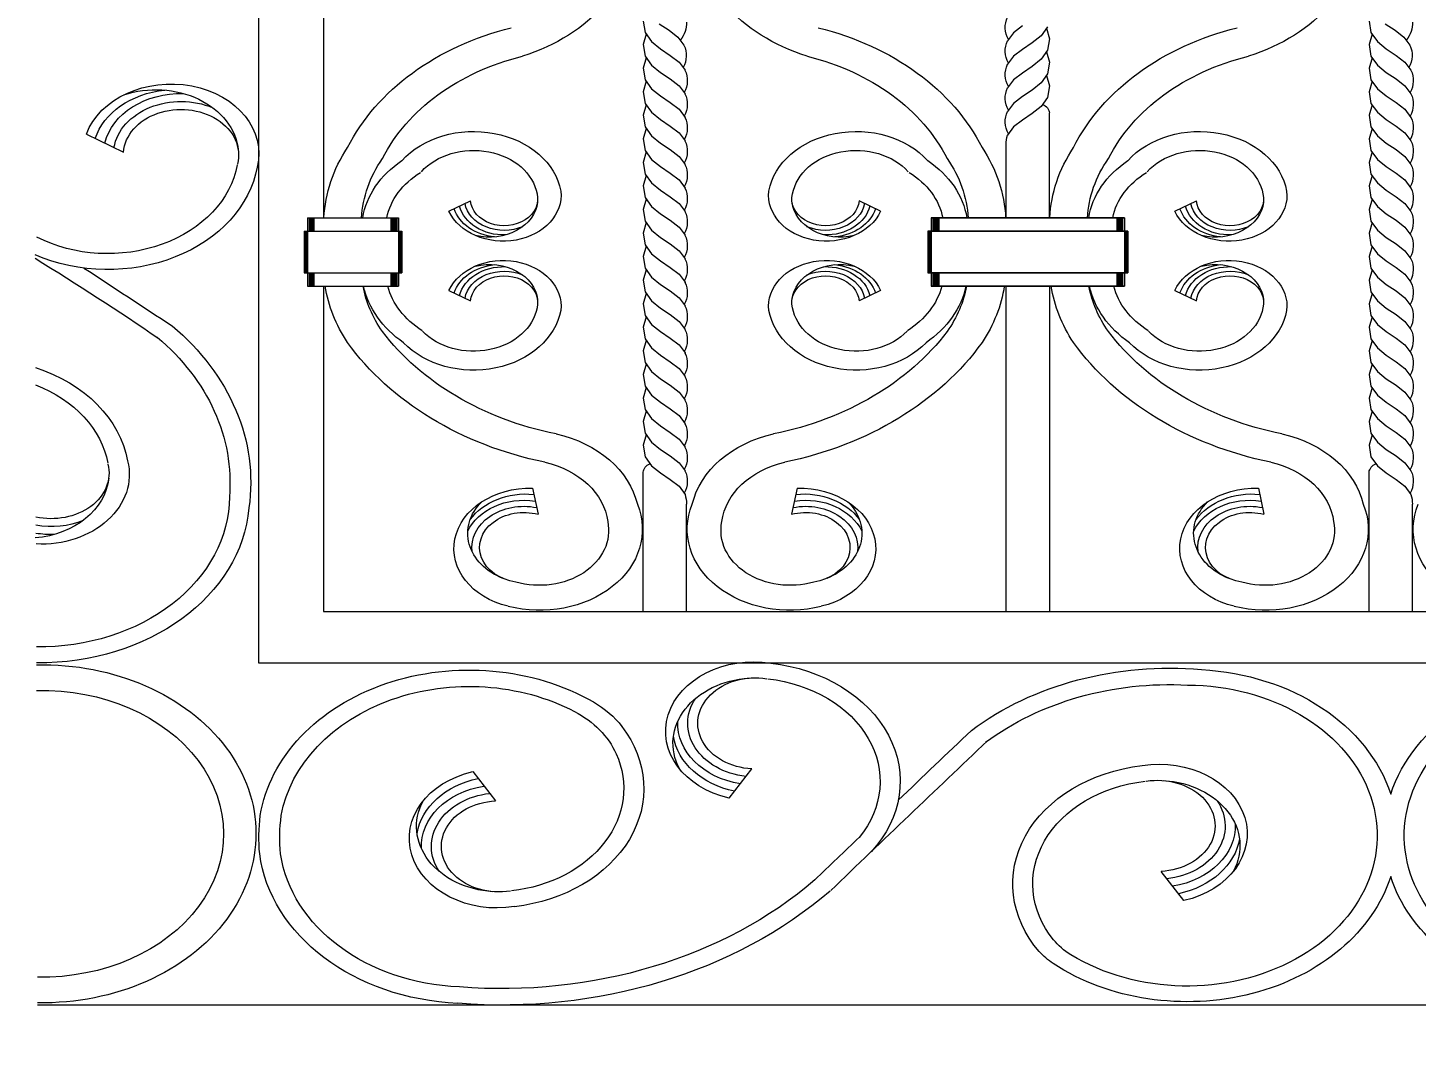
# Model space of a CAD drawing. Header units: inches. Extents: x 16.4 to 39.1, y 11.1 to 26.9.
# Drawn here: x 19.28 to 19.951, y 20.002 to 20.491 of the extents above; entities that cross this region are included whole.
import ezdxf

# ---------------------------------------------------------------- set-up
doc = ezdxf.new("R2010")
doc.units = ezdxf.units.IN
doc.header["$MEASUREMENT"] = 0
doc.styles.get("Standard").update_dxf_attribs({"font": 'arial.ttf'})
doc.dimstyles.get("Standard").update_dxf_attribs({"dimtxt": 0.1, "dimasz": 0.18, "dimexe": 0.18, "dimexo": 0.0625, "dimgap": 0.09, "dimtad": 0, "dimtoh": 1, "dimdec": 4, "dimzin": 0, "dimdsep": 46, "dimtxsty": 'Standard', "dimblk": 'OBLIQUE', "dimcen": 0.09, "dimadec": 0, "dimazin": 0, "dimtfac": 1, "dimtdec": 4, "dimtofl": 0, "dimtmove": 0, "dimatfit": 3, "dimldrblk": 'OBLIQUE', "dimfxl": 1, "dimtolj": 1, "dimtzin": 0, "dimarcsym": 0})

# ---------------------------------------------------------------- blocks, each defined once
blk = doc.blocks.new('_Oblique')
at = {"color": 0, "linetype": 'ByBlock', "lineweight": -2}
blk.add_line((-0.5, -0.5), (0.5, 0.5), dxfattribs=at)
blk = doc.blocks.new('*D2')
at = {"color": 0, "lineweight": -2, "transparency": 16777216}
for p, q in [((20.66772, 21.5986), (18.04662, 21.5986)), ((18.22662, 21.5986), (18.22662, 20.89517)), ((18.22662, 19.59468), (18.22662, 20.29812)), ((20.66772, 19.59468), (18.04662, 19.59468))]:
    blk.add_line(p, q, dxfattribs=at)
at = {"layer": 'Defpoints', "color": 0, "lineweight": 9, "transparency": 16777216}
for p in [(18.22662, 21.5986), (20.73022, 21.5986), (20.73022, 19.59468)]:
    blk.add_point(p, dxfattribs=at)
at = {"color": 0, "lineweight": -2, "transparency": 16777216, "xscale": 0.18, "yscale": 0.18, "zscale": 0.18}
for p, rotation in [((18.22662, 21.5986), 90), ((18.22662, 19.59468), 270)]:
    blk.add_blockref('_Oblique', p, dxfattribs=dict(at, rotation=rotation))
at = {"color": 0, "lineweight": 9, "transparency": 16777216, "insert": (18.22662, 20.59664), "char_height": 0.1, "attachment_point": 5, "rotation": 90}
blk.add_mtext('\\A1;2.0039', dxfattribs=at)
blk = doc.blocks.new('*D4')
at = {"color": 0, "lineweight": -2, "transparency": 16777216}
for p, q in [((20.63318, 19.98945), (20.34462, 19.98945)), ((20.52462, 19.98945), (20.52462, 19.62637)), ((20.63318, 19.62637), (20.34462, 19.62637)), ((20.52462, 19.62637), (20.52462, 19.44637)), ((20.52462, 19.44637), (20.34462, 19.44637))]:
    blk.add_line(p, q, dxfattribs=at)
at = {"layer": 'Defpoints', "color": 0, "lineweight": 9, "transparency": 16777216}
for p in [(20.69568, 19.98945), (20.52462, 19.62637), (20.69568, 19.62637)]:
    blk.add_point(p, dxfattribs=at)
at = {"color": 0, "lineweight": -2, "transparency": 16777216, "xscale": 0.18, "yscale": 0.18, "zscale": 0.18}
for p, rotation in [((20.52462, 19.98945), 90), ((20.52462, 19.62637), 270)]:
    blk.add_blockref('_Oblique', p, dxfattribs=dict(at, rotation=rotation))
at = {"color": 0, "lineweight": 9, "transparency": 16777216, "insert": (20.0567, 19.44637), "char_height": 0.1, "attachment_point": 5}
blk.add_mtext('\\A1;0.3631', dxfattribs=at)

msp = doc.modelspace()

# ---------------------------------------------------------------- linework, layer by layer
at = {"lineweight": 9}
for p, q in [((19.39169, 20.55596), (19.39169, 20.18359)), ((19.42306, 20.55596), (19.42306, 20.39874)), ((19.57764, 20.49389), (19.57856, 20.48826)), ((19.58546, 20.49255), (19.5902, 20.4894)), ((19.76101, 20.49153), (19.75675, 20.48824)), ((19.77316, 20.49111), (19.77009, 20.48679)), ((19.77265, 20.49039), (19.77408, 20.48535)), ((19.92865, 20.49389), (19.92957, 20.48826)), ((19.93647, 20.49255), (19.94121, 20.4894)), ((19.57908, 20.48754), (19.57764, 20.4825)), ((19.57856, 20.48826), (19.58163, 20.48394)), ((19.58163, 20.48394), (19.58597, 20.48044)), ((19.5902, 20.4894), (19.59446, 20.48611)), ((19.59446, 20.48611), (19.59737, 20.48221)), ((19.75384, 20.48434), (19.75383, 20.48432)), ((19.75675, 20.48824), (19.75384, 20.48434)), ((19.77009, 20.48679), (19.76575, 20.48329)), ((19.77408, 20.48535), (19.77316, 20.47972)), ((19.93008, 20.48754), (19.92865, 20.4825)), ((19.92957, 20.48826), (19.93264, 20.48394)), ((19.93264, 20.48394), (19.93698, 20.48044)), ((19.94121, 20.4894), (19.94547, 20.48611)), ((19.94547, 20.48611), (19.94838, 20.48221)), ((19.57764, 20.4825), (19.57856, 20.47687)), ((19.57856, 20.47687), (19.58163, 20.47254)), ((19.58597, 20.48044), (19.59071, 20.47728)), ((19.59071, 20.47728), (19.59498, 20.47399)), ((19.59737, 20.48221), (19.59738, 20.4822)), ((19.75675, 20.47684), (19.75384, 20.47295)), ((19.76101, 20.48013), (19.75675, 20.47684)), ((19.76575, 20.48329), (19.76101, 20.48013)), ((19.77316, 20.47972), (19.77009, 20.47539)), ((19.77265, 20.479), (19.77408, 20.47395)), ((19.92865, 20.4825), (19.92957, 20.47687)), ((19.92957, 20.47687), (19.93264, 20.47254)), ((19.93698, 20.48044), (19.94172, 20.47728)), ((19.94172, 20.47728), (19.94598, 20.47399)), ((19.94838, 20.48221), (19.94838, 20.4822)), ((19.57908, 20.47614), (19.57764, 20.4711)), ((19.57764, 20.4711), (19.57856, 20.46547)), ((19.58163, 20.47254), (19.58597, 20.46904)), ((19.59498, 20.47399), (19.59789, 20.47009)), ((19.59789, 20.47009), (19.59789, 20.47008)), ((19.75384, 20.47295), (19.75383, 20.47293)), ((19.76575, 20.47189), (19.76101, 20.46874)), ((19.77009, 20.47539), (19.76575, 20.47189)), ((19.77408, 20.47395), (19.77316, 20.46832)), ((19.93008, 20.47614), (19.92865, 20.4711)), ((19.92865, 20.4711), (19.92957, 20.46547)), ((19.93264, 20.47254), (19.93698, 20.46904)), ((19.94598, 20.47399), (19.94889, 20.47009)), ((19.94889, 20.47009), (19.94889, 20.47008)), ((19.57908, 20.46475), (19.57764, 20.45971)), ((19.57856, 20.46547), (19.58163, 20.46115)), ((19.58597, 20.46904), (19.59071, 20.46589)), ((19.59071, 20.46589), (19.59498, 20.4626)), ((19.75675, 20.46545), (19.75384, 20.46155)), ((19.76101, 20.46874), (19.75675, 20.46545)), ((19.77009, 20.464), (19.76575, 20.4605)), ((19.77316, 20.46832), (19.77009, 20.464)), ((19.77265, 20.4676), (19.77408, 20.46256)), ((19.93008, 20.46475), (19.92865, 20.45971)), ((19.92957, 20.46547), (19.93264, 20.46115)), ((19.93698, 20.46904), (19.94172, 20.46589)), ((19.94172, 20.46589), (19.94598, 20.4626)), ((19.57764, 20.45971), (19.57856, 20.45408)), ((19.58163, 20.46115), (19.58597, 20.45765)), ((19.58597, 20.45765), (19.59071, 20.45449)), ((19.59498, 20.4626), (19.59789, 20.4587)), ((19.59789, 20.4587), (19.59789, 20.45868)), ((19.75384, 20.46155), (19.75383, 20.46153)), ((19.76101, 20.45734), (19.75675, 20.45405)), ((19.76575, 20.4605), (19.76101, 20.45734)), ((19.77316, 20.45693), (19.77009, 20.4526)), ((19.77408, 20.46256), (19.77316, 20.45693)), ((19.92865, 20.45971), (19.92957, 20.45408)), ((19.93264, 20.46115), (19.93698, 20.45765)), ((19.93698, 20.45765), (19.94172, 20.45449)), ((19.94598, 20.4626), (19.94889, 20.4587)), ((19.94889, 20.4587), (19.94889, 20.45868)), ((19.57908, 20.45335), (19.57764, 20.44831)), ((19.57856, 20.45408), (19.58163, 20.44975)), ((19.59071, 20.45449), (19.59498, 20.4512)), ((19.59498, 20.4512), (19.59789, 20.4473)), ((19.75384, 20.45016), (19.75383, 20.45014)), ((19.75675, 20.45405), (19.75384, 20.45016)), ((19.77009, 20.4526), (19.76575, 20.4491)), ((19.93008, 20.45335), (19.92865, 20.44831)), ((19.92957, 20.45408), (19.93264, 20.44975)), ((19.94172, 20.45449), (19.94598, 20.4512)), ((19.94598, 20.4512), (19.94889, 20.4473)), ((19.57764, 20.44831), (19.57856, 20.44268)), ((19.58163, 20.44975), (19.58597, 20.44625)), ((19.58597, 20.44625), (19.59071, 20.4431)), ((19.59071, 20.4431), (19.59498, 20.43981)), ((19.59789, 20.4473), (19.59789, 20.44729)), ((19.76101, 20.44595), (19.75675, 20.44266)), ((19.76575, 20.4491), (19.76101, 20.44595)), ((19.77407, 20.39874), (19.77407, 20.44943)), ((19.92865, 20.44831), (19.92957, 20.44268)), ((19.93264, 20.44975), (19.93698, 20.44625)), ((19.93698, 20.44625), (19.94172, 20.4431)), ((19.94172, 20.4431), (19.94598, 20.43981)), ((19.94889, 20.4473), (19.94889, 20.44729)), ((19.30846, 20.43916), (19.32635, 20.43047)), ((19.57908, 20.44196), (19.57764, 20.43692)), ((19.57764, 20.43692), (19.57856, 20.43129)), ((19.57856, 20.44268), (19.58163, 20.43836)), ((19.58163, 20.43836), (19.58597, 20.43486)), ((19.59498, 20.43981), (19.59789, 20.43591)), ((19.75384, 20.43876), (19.75383, 20.43874)), ((19.75675, 20.44266), (19.75384, 20.43876)), ((19.93008, 20.44196), (19.92865, 20.43692)), ((19.92865, 20.43692), (19.92957, 20.43129)), ((19.92957, 20.44268), (19.93264, 20.43836)), ((19.93264, 20.43836), (19.93698, 20.43486)), ((19.94598, 20.43981), (19.94889, 20.43591)), ((19.57908, 20.43057), (19.57764, 20.42552)), ((19.57856, 20.43129), (19.58163, 20.42696)), ((19.58597, 20.43486), (19.59071, 20.4317)), ((19.59071, 20.4317), (19.59498, 20.42841)), ((19.59789, 20.43591), (19.59789, 20.43589)), ((19.75316, 20.39874), (19.75316, 20.43407)), ((19.93008, 20.43057), (19.92865, 20.42552)), ((19.92957, 20.43129), (19.93264, 20.42696)), ((19.93698, 20.43486), (19.94172, 20.4317)), ((19.94172, 20.4317), (19.94598, 20.42841)), ((19.94889, 20.43591), (19.94889, 20.43589)), ((19.57764, 20.42552), (19.57856, 20.41989)), ((19.58163, 20.42696), (19.58597, 20.42346)), ((19.58597, 20.42346), (19.59071, 20.42031)), ((19.59498, 20.42841), (19.59789, 20.42451)), ((19.59789, 20.42451), (19.59789, 20.4245)), ((19.92865, 20.42552), (19.92957, 20.41989)), ((19.93264, 20.42696), (19.93698, 20.42346)), ((19.93698, 20.42346), (19.94172, 20.42031)), ((19.94598, 20.42841), (19.94889, 20.42451)), ((19.94889, 20.42451), (19.94889, 20.4245)), ((19.57908, 20.41917), (19.57764, 20.41413)), ((19.57856, 20.41989), (19.58163, 20.41557)), ((19.59071, 20.42031), (19.59498, 20.41702)), ((19.59498, 20.41702), (19.59789, 20.41312)), ((19.93008, 20.41917), (19.92865, 20.41413)), ((19.92957, 20.41989), (19.93264, 20.41557)), ((19.94172, 20.42031), (19.94598, 20.41702)), ((19.94598, 20.41702), (19.94889, 20.41312)), ((19.57764, 20.41413), (19.57856, 20.4085)), ((19.58163, 20.41557), (19.58597, 20.41207)), ((19.58597, 20.41207), (19.59071, 20.40891)), ((19.59789, 20.41312), (19.59789, 20.4131)), ((19.92865, 20.41413), (19.92957, 20.4085)), ((19.93264, 20.41557), (19.93698, 20.41207)), ((19.93698, 20.41207), (19.94172, 20.40891)), ((19.94889, 20.41312), (19.94889, 20.4131)), ((19.48375, 20.40188), (19.49419, 20.40695)), ((19.57908, 20.40778), (19.57764, 20.40273)), ((19.57856, 20.4085), (19.58163, 20.40417)), ((19.58163, 20.40417), (19.58597, 20.40067)), ((19.59071, 20.40891), (19.59498, 20.40562)), ((19.59498, 20.40562), (19.59789, 20.40173)), ((19.69247, 20.40188), (19.68203, 20.40695)), ((19.83476, 20.40188), (19.84519, 20.40695)), ((19.93008, 20.40778), (19.92865, 20.40273)), ((19.92957, 20.4085), (19.93264, 20.40417)), ((19.93264, 20.40417), (19.93698, 20.40067)), ((19.94172, 20.40891), (19.94598, 20.40562)), ((19.94598, 20.40562), (19.94889, 20.40173)), ((19.41533, 20.39874), (19.41533, 20.36564)), ((19.41533, 20.39874), (19.4593, 20.39874)), ((19.41614, 20.39874), (19.41614, 20.39229)), ((19.41679, 20.39874), (19.41679, 20.39229)), ((19.41728, 20.39874), (19.41728, 20.39229)), ((19.41769, 20.39874), (19.41769, 20.39229)), ((19.41802, 20.39874), (19.41802, 20.39229)), ((19.41826, 20.39874), (19.41826, 20.39229)), ((19.41842, 20.39874), (19.41842, 20.39229)), ((19.45566, 20.39874), (19.45566, 20.39229)), ((19.45621, 20.39874), (19.45621, 20.39229)), ((19.45637, 20.39874), (19.45637, 20.39229)), ((19.45662, 20.39874), (19.45662, 20.39229)), ((19.45694, 20.39874), (19.45694, 20.39229)), ((19.45735, 20.39874), (19.45735, 20.39229)), ((19.45784, 20.39874), (19.45784, 20.39229)), ((19.45849, 20.39874), (19.45849, 20.39229)), ((19.4593, 20.39874), (19.4593, 20.36564)), ((19.4593, 20.39874), (19.4593, 20.39229)), ((19.57764, 20.40273), (19.57856, 20.3971)), ((19.57908, 20.39638), (19.57764, 20.39134)), ((19.57856, 20.3971), (19.58163, 20.39278)), ((19.58597, 20.40067), (19.59071, 20.39752)), ((19.59071, 20.39752), (19.59498, 20.39423)), ((19.59789, 20.40173), (19.59789, 20.40171)), ((19.71692, 20.39874), (19.81031, 20.39874)), ((19.81031, 20.39874), (19.71692, 20.39874)), ((19.71692, 20.39874), (19.71692, 20.36564)), ((19.71692, 20.39874), (19.71692, 20.39229)), ((19.71692, 20.39874), (19.71692, 20.39229)), ((19.71692, 20.39874), (19.71692, 20.36564)), ((19.71773, 20.39874), (19.71773, 20.39229)), ((19.71773, 20.39874), (19.71773, 20.39229)), ((19.71838, 20.39874), (19.71838, 20.39229)), ((19.71838, 20.39874), (19.71838, 20.39229)), ((19.71887, 20.39874), (19.71887, 20.39229)), ((19.71887, 20.39874), (19.71887, 20.39229)), ((19.71928, 20.39874), (19.71928, 20.39229)), ((19.71928, 20.39874), (19.71928, 20.39229)), ((19.7196, 20.39874), (19.7196, 20.39229)), ((19.7196, 20.39874), (19.7196, 20.39229)), ((19.71985, 20.39874), (19.71985, 20.39229)), ((19.71985, 20.39874), (19.71985, 20.39229)), ((19.72001, 20.39874), (19.72001, 20.39229)), ((19.72001, 20.39874), (19.72001, 20.39229)), ((19.72056, 20.39874), (19.72056, 20.39229)), ((19.72056, 20.39874), (19.72056, 20.39229)), ((19.80666, 20.39874), (19.80666, 20.39229)), ((19.80666, 20.39874), (19.80666, 20.39229)), ((19.80721, 20.39874), (19.80721, 20.39229)), ((19.80721, 20.39874), (19.80721, 20.39229)), ((19.80738, 20.39874), (19.80738, 20.39229)), ((19.80738, 20.39874), (19.80738, 20.39229)), ((19.80762, 20.39874), (19.80762, 20.39229)), ((19.80762, 20.39874), (19.80762, 20.39229)), ((19.80795, 20.39874), (19.80795, 20.39229)), ((19.80795, 20.39874), (19.80795, 20.39229)), ((19.80835, 20.39874), (19.80835, 20.39229)), ((19.80835, 20.39874), (19.80835, 20.39229)), ((19.80884, 20.39874), (19.80884, 20.39229)), ((19.80884, 20.39874), (19.80884, 20.39229)), ((19.80949, 20.39874), (19.80949, 20.39229)), ((19.80949, 20.39874), (19.80949, 20.39229)), ((19.81031, 20.39874), (19.81031, 20.36564)), ((19.81031, 20.39874), (19.81031, 20.39229)), ((19.81031, 20.39874), (19.81031, 20.39229)), ((19.81031, 20.39874), (19.81031, 20.36564)), ((19.92865, 20.40273), (19.92957, 20.3971)), ((19.93008, 20.39638), (19.92865, 20.39134)), ((19.92957, 20.3971), (19.93264, 20.39278)), ((19.93698, 20.40067), (19.94172, 20.39752)), ((19.94172, 20.39752), (19.94598, 20.39423)), ((19.94889, 20.40173), (19.94889, 20.40171)), ((19.4137, 20.39229), (19.4137, 20.37208)), ((19.4137, 20.39229), (19.46093, 20.39229)), ((19.41419, 20.39229), (19.41419, 20.37208)), ((19.4146, 20.39229), (19.4146, 20.37208)), ((19.41492, 20.39229), (19.41492, 20.37208)), ((19.41508, 20.39229), (19.41508, 20.37208)), ((19.45955, 20.39229), (19.45955, 20.37208)), ((19.45971, 20.39229), (19.45971, 20.37208)), ((19.46004, 20.39229), (19.46004, 20.37208)), ((19.46044, 20.39229), (19.46044, 20.37208)), ((19.46093, 20.39229), (19.46093, 20.37208)), ((19.57764, 20.39134), (19.57856, 20.38571)), ((19.58163, 20.39278), (19.58597, 20.38928)), ((19.59498, 20.39423), (19.59789, 20.39033)), ((19.59789, 20.39033), (19.59789, 20.39031)), ((19.71529, 20.39229), (19.81194, 20.39229)), ((19.81194, 20.39229), (19.71529, 20.39229)), ((19.71529, 20.39229), (19.71529, 20.37208)), ((19.71529, 20.39229), (19.71529, 20.37208)), ((19.71578, 20.39229), (19.71578, 20.37208)), ((19.71578, 20.39229), (19.71578, 20.37208)), ((19.71618, 20.39229), (19.71618, 20.37208)), ((19.71618, 20.39229), (19.71618, 20.37208)), ((19.71651, 20.39229), (19.71651, 20.37208)), ((19.71651, 20.39229), (19.71651, 20.37208)), ((19.71667, 20.39229), (19.71667, 20.37208)), ((19.71667, 20.39229), (19.71667, 20.37208)), ((19.81055, 20.39229), (19.81055, 20.37208)), ((19.81055, 20.39229), (19.81055, 20.37208)), ((19.81072, 20.39229), (19.81072, 20.37208)), ((19.81072, 20.39229), (19.81072, 20.37208)), ((19.81104, 20.39229), (19.81104, 20.37208)), ((19.81104, 20.39229), (19.81104, 20.37208)), ((19.81145, 20.39229), (19.81145, 20.37208)), ((19.81145, 20.39229), (19.81145, 20.37208)), ((19.81194, 20.39229), (19.81194, 20.37208)), ((19.81194, 20.39229), (19.81194, 20.37208)), ((19.92865, 20.39134), (19.92957, 20.38571)), ((19.93264, 20.39278), (19.93698, 20.38928)), ((19.94598, 20.39423), (19.94889, 20.39033)), ((19.94889, 20.39033), (19.94889, 20.39031)), ((19.57908, 20.38499), (19.57764, 20.37994)), ((19.57856, 20.38571), (19.58163, 20.38138)), ((19.58597, 20.38928), (19.59071, 20.38612)), ((19.59071, 20.38612), (19.59498, 20.38283)), ((19.59498, 20.38283), (19.59789, 20.37894)), ((19.93008, 20.38499), (19.92865, 20.37994)), ((19.92957, 20.38571), (19.93264, 20.38138)), ((19.93698, 20.38928), (19.94172, 20.38612)), ((19.94172, 20.38612), (19.94598, 20.38283)), ((19.94598, 20.38283), (19.94889, 20.37894)), ((19.57764, 20.37994), (19.57856, 20.37431)), ((19.58163, 20.38138), (19.58597, 20.37788)), ((19.58597, 20.37788), (19.59071, 20.37473)), ((19.59789, 20.37894), (19.59789, 20.37892)), ((19.92865, 20.37994), (19.92957, 20.37431)), ((19.93264, 20.38138), (19.93698, 20.37788)), ((19.93698, 20.37788), (19.94172, 20.37473)), ((19.94889, 20.37894), (19.94889, 20.37892)), ((19.4137, 20.37208), (19.46093, 20.37208)), ((19.41614, 20.37208), (19.41614, 20.36564)), ((19.41679, 20.37208), (19.41679, 20.36564)), ((19.41728, 20.37208), (19.41728, 20.36564)), ((19.41769, 20.37208), (19.41769, 20.36564)), ((19.41802, 20.37208), (19.41802, 20.36564)), ((19.41826, 20.37208), (19.41826, 20.36564)), ((19.41842, 20.37208), (19.41842, 20.36564)), ((19.45566, 20.37208), (19.45566, 20.36564)), ((19.45621, 20.37208), (19.45621, 20.36564)), ((19.45637, 20.37208), (19.45637, 20.36564)), ((19.45662, 20.37208), (19.45662, 20.36564)), ((19.45694, 20.37208), (19.45694, 20.36564)), ((19.45735, 20.37208), (19.45735, 20.36564)), ((19.45784, 20.37208), (19.45784, 20.36564)), ((19.45849, 20.37208), (19.45849, 20.36564)), ((19.4593, 20.37208), (19.4593, 20.36564)), ((19.57908, 20.37359), (19.57764, 20.36855)), ((19.57856, 20.37431), (19.58163, 20.36999)), ((19.58163, 20.36999), (19.58597, 20.36649)), ((19.59071, 20.37473), (19.59498, 20.37144)), ((19.59498, 20.37144), (19.59789, 20.36754)), ((19.71529, 20.37208), (19.81194, 20.37208)), ((19.81194, 20.37208), (19.71529, 20.37208)), ((19.71692, 20.37208), (19.71692, 20.36564)), ((19.71692, 20.37208), (19.71692, 20.36564)), ((19.71773, 20.37208), (19.71773, 20.36564)), ((19.71773, 20.37208), (19.71773, 20.36564)), ((19.71838, 20.37208), (19.71838, 20.36564)), ((19.71838, 20.37208), (19.71838, 20.36564)), ((19.71887, 20.37208), (19.71887, 20.36564)), ((19.71887, 20.37208), (19.71887, 20.36564)), ((19.71928, 20.37208), (19.71928, 20.36564)), ((19.71928, 20.37208), (19.71928, 20.36564)), ((19.7196, 20.37208), (19.7196, 20.36564)), ((19.7196, 20.37208), (19.7196, 20.36564)), ((19.71985, 20.37208), (19.71985, 20.36564)), ((19.71985, 20.37208), (19.71985, 20.36564)), ((19.72001, 20.37208), (19.72001, 20.36564)), ((19.72001, 20.37208), (19.72001, 20.36564)), ((19.72056, 20.37208), (19.72056, 20.36564)), ((19.72056, 20.37208), (19.72056, 20.36564)), ((19.80666, 20.37208), (19.80666, 20.36564)), ((19.80666, 20.37208), (19.80666, 20.36564)), ((19.80721, 20.37208), (19.80721, 20.36564)), ((19.80721, 20.37208), (19.80721, 20.36564)), ((19.80738, 20.37208), (19.80738, 20.36564)), ((19.80738, 20.37208), (19.80738, 20.36564)), ((19.80762, 20.37208), (19.80762, 20.36564)), ((19.80762, 20.37208), (19.80762, 20.36564)), ((19.80795, 20.37208), (19.80795, 20.36564)), ((19.80795, 20.37208), (19.80795, 20.36564)), ((19.80835, 20.37208), (19.80835, 20.36564)), ((19.80835, 20.37208), (19.80835, 20.36564)), ((19.80884, 20.37208), (19.80884, 20.36564)), ((19.80884, 20.37208), (19.80884, 20.36564)), ((19.80949, 20.37208), (19.80949, 20.36564)), ((19.80949, 20.37208), (19.80949, 20.36564)), ((19.81031, 20.37208), (19.81031, 20.36564)), ((19.81031, 20.37208), (19.81031, 20.36564)), ((19.93008, 20.37359), (19.92865, 20.36855)), ((19.92957, 20.37431), (19.93264, 20.36999)), ((19.93264, 20.36999), (19.93698, 20.36649)), ((19.94172, 20.37473), (19.94598, 20.37144)), ((19.94598, 20.37144), (19.94889, 20.36754)), ((19.41533, 20.36564), (19.4593, 20.36564)), ((19.42306, 20.36567), (19.42306, 20.20841)), ((19.42306, 20.36564), (19.42306, 20.20841)), ((19.48375, 20.36365), (19.49419, 20.35858)), ((19.57764, 20.36855), (19.57856, 20.36292)), ((19.57856, 20.36292), (19.58163, 20.35859)), ((19.58597, 20.36649), (19.59071, 20.36333)), ((19.59071, 20.36333), (19.59498, 20.36004)), ((19.59789, 20.36754), (19.59789, 20.36752)), ((19.69247, 20.36365), (19.68203, 20.35858)), ((19.71692, 20.36564), (19.81031, 20.36564)), ((19.81031, 20.36564), (19.71692, 20.36564)), ((19.75316, 20.20841), (19.75316, 20.36564)), ((19.75316, 20.20841), (19.75316, 20.36564)), ((19.77407, 20.36564), (19.77407, 20.20841)), ((19.83476, 20.36365), (19.84519, 20.35858)), ((19.92865, 20.36855), (19.92957, 20.36292)), ((19.92957, 20.36292), (19.93264, 20.35859)), ((19.93698, 20.36649), (19.94172, 20.36333)), ((19.94172, 20.36333), (19.94598, 20.36004)), ((19.94889, 20.36754), (19.94889, 20.36752)), ((19.57908, 20.3622), (19.57764, 20.35716)), ((19.57764, 20.35716), (19.57856, 20.35152)), ((19.58163, 20.35859), (19.58597, 20.35509)), ((19.59498, 20.36004), (19.59789, 20.35615)), ((19.59789, 20.35615), (19.59789, 20.35613)), ((19.93008, 20.3622), (19.92865, 20.35716)), ((19.92865, 20.35716), (19.92957, 20.35152)), ((19.93264, 20.35859), (19.93698, 20.35509)), ((19.94598, 20.36004), (19.94889, 20.35615)), ((19.94889, 20.35615), (19.94889, 20.35613)), ((19.57908, 20.3508), (19.57764, 20.34576)), ((19.57856, 20.35152), (19.58163, 20.3472)), ((19.58597, 20.35509), (19.59071, 20.35194)), ((19.59071, 20.35194), (19.59498, 20.34865)), ((19.93008, 20.3508), (19.92865, 20.34576)), ((19.92957, 20.35152), (19.93264, 20.3472)), ((19.93698, 20.35509), (19.94172, 20.35194)), ((19.94172, 20.35194), (19.94598, 20.34865)), ((19.57764, 20.34576), (19.57856, 20.34013)), ((19.58163, 20.3472), (19.58597, 20.3437)), ((19.58597, 20.3437), (19.59071, 20.34054)), ((19.59498, 20.34865), (19.59789, 20.34475)), ((19.59789, 20.34475), (19.59789, 20.34473)), ((19.92865, 20.34576), (19.92957, 20.34013)), ((19.93264, 20.3472), (19.93698, 20.3437)), ((19.93698, 20.3437), (19.94172, 20.34054)), ((19.94598, 20.34865), (19.94889, 20.34475)), ((19.94889, 20.34475), (19.94889, 20.34473)), ((19.57908, 20.33941), (19.57764, 20.33437)), ((19.57856, 20.34013), (19.58163, 20.3358)), ((19.58163, 20.3358), (19.58597, 20.3323)), ((19.59071, 20.34054), (19.59498, 20.33726)), ((19.59498, 20.33726), (19.59789, 20.33336)), ((19.93008, 20.33941), (19.92865, 20.33437)), ((19.92957, 20.34013), (19.93264, 20.3358)), ((19.93264, 20.3358), (19.93698, 20.3323)), ((19.94172, 20.34054), (19.94598, 20.33726)), ((19.94598, 20.33726), (19.94889, 20.33336)), ((19.57764, 20.33437), (19.57856, 20.32874)), ((19.58597, 20.3323), (19.59071, 20.32915)), ((19.59071, 20.32915), (19.59498, 20.32586)), ((19.59789, 20.33336), (19.59789, 20.33334)), ((19.92865, 20.33437), (19.92957, 20.32874)), ((19.93698, 20.3323), (19.94172, 20.32915)), ((19.94172, 20.32915), (19.94598, 20.32586)), ((19.94889, 20.33336), (19.94889, 20.33334)), ((19.57908, 20.32801), (19.57764, 20.32297)), ((19.57764, 20.32297), (19.57856, 20.31734)), ((19.57856, 20.32874), (19.58163, 20.32441)), ((19.58163, 20.32441), (19.58597, 20.32091)), ((19.59498, 20.32586), (19.59789, 20.32196)), ((19.93008, 20.32801), (19.92865, 20.32297)), ((19.92865, 20.32297), (19.92957, 20.31734)), ((19.92957, 20.32874), (19.93264, 20.32441)), ((19.93264, 20.32441), (19.93698, 20.32091)), ((19.94598, 20.32586), (19.94889, 20.32196)), ((19.57908, 20.31662), (19.57764, 20.31158)), ((19.57856, 20.31734), (19.58163, 20.31301)), ((19.58597, 20.32091), (19.59071, 20.31775)), ((19.59071, 20.31775), (19.59498, 20.31447)), ((19.59789, 20.32196), (19.59789, 20.32194)), ((19.93008, 20.31662), (19.92865, 20.31158)), ((19.92957, 20.31734), (19.93264, 20.31301)), ((19.93698, 20.32091), (19.94172, 20.31775)), ((19.94172, 20.31775), (19.94598, 20.31447)), ((19.94889, 20.32196), (19.94889, 20.32194)), ((19.57764, 20.31158), (19.57856, 20.30595)), ((19.58163, 20.31301), (19.58597, 20.30951)), ((19.58597, 20.30951), (19.59071, 20.30636)), ((19.59498, 20.31447), (19.59789, 20.31057)), ((19.59789, 20.31057), (19.59789, 20.31055)), ((19.92865, 20.31158), (19.92957, 20.30595)), ((19.93264, 20.31301), (19.93698, 20.30951)), ((19.93698, 20.30951), (19.94172, 20.30636)), ((19.94598, 20.31447), (19.94889, 20.31057)), ((19.94889, 20.31057), (19.94889, 20.31055)), ((19.57908, 20.30522), (19.57764, 20.30018)), ((19.57856, 20.30595), (19.58163, 20.30162)), ((19.59071, 20.30636), (19.59498, 20.30307)), ((19.59498, 20.30307), (19.59789, 20.29917)), ((19.93008, 20.30522), (19.92865, 20.30018)), ((19.92957, 20.30595), (19.93264, 20.30162)), ((19.94172, 20.30636), (19.94598, 20.30307)), ((19.94598, 20.30307), (19.94889, 20.29917)), ((19.57764, 20.30018), (19.57856, 20.29455)), ((19.58163, 20.30162), (19.58597, 20.29812)), ((19.58597, 20.29812), (19.59071, 20.29496)), ((19.59789, 20.29917), (19.59789, 20.29915)), ((19.92865, 20.30018), (19.92957, 20.29455)), ((19.93264, 20.30162), (19.93698, 20.29812)), ((19.93698, 20.29812), (19.94172, 20.29496)), ((19.94889, 20.29917), (19.94889, 20.29915)), ((19.57908, 20.29383), (19.57764, 20.28879)), ((19.57764, 20.28879), (19.57856, 20.28316)), ((19.57856, 20.29455), (19.58163, 20.29022)), ((19.58163, 20.29022), (19.58597, 20.28672)), ((19.59071, 20.29496), (19.59498, 20.29168)), ((19.59498, 20.29168), (19.59789, 20.28778)), ((19.93008, 20.29383), (19.92865, 20.28879)), ((19.92865, 20.28879), (19.92957, 20.28316)), ((19.92957, 20.29455), (19.93264, 20.29022)), ((19.93264, 20.29022), (19.93698, 20.28672)), ((19.94172, 20.29496), (19.94598, 20.29168)), ((19.94598, 20.29168), (19.94889, 20.28778)), ((19.57856, 20.28316), (19.58163, 20.27883)), ((19.58597, 20.28672), (19.59071, 20.28357)), ((19.59071, 20.28357), (19.59498, 20.28028)), ((19.59789, 20.28778), (19.59789, 20.28776)), ((19.92957, 20.28316), (19.93264, 20.27883)), ((19.93698, 20.28672), (19.94172, 20.28357)), ((19.94172, 20.28357), (19.94598, 20.28028)), ((19.94889, 20.28778), (19.94889, 20.28776)), ((19.57765, 20.20841), (19.57765, 20.27566)), ((19.58163, 20.27883), (19.58597, 20.27533)), ((19.58597, 20.27533), (19.59071, 20.27217)), ((19.59498, 20.28028), (19.59789, 20.27638)), ((19.59789, 20.27638), (19.59789, 20.27636)), ((19.92866, 20.20841), (19.92866, 20.27566)), ((19.93264, 20.27883), (19.93698, 20.27533)), ((19.93698, 20.27533), (19.94172, 20.27217)), ((19.94598, 20.28028), (19.94889, 20.27638)), ((19.94889, 20.27638), (19.94889, 20.27636)), ((19.59071, 20.27217), (19.59498, 20.26889)), ((19.59498, 20.26889), (19.59789, 20.26499)), ((19.94172, 20.27217), (19.94598, 20.26889)), ((19.94598, 20.26889), (19.94889, 20.26499)), ((19.52413, 20.26799), (19.52681, 20.25537)), ((19.59789, 20.26499), (19.59789, 20.26497)), ((19.65209, 20.26799), (19.64941, 20.25537)), ((19.87514, 20.26799), (19.87782, 20.25537)), ((19.94889, 20.26499), (19.94889, 20.26497)), ((19.59857, 20.20841), (19.59857, 20.2603)), ((19.94957, 20.20841), (19.94957, 20.2603)), ((19.42306, 20.20841), (20.45517, 20.20841)), ((19.39169, 20.18359), (20.48654, 20.18359)), ((19.49525, 20.13092), (19.50624, 20.11676)), ((19.61922, 20.11807), (19.63021, 20.13224)), ((19.83904, 20.06852), (19.82805, 20.08268)), ((19.28485, 20.01809), (20.69568, 20.01809))]:
    msp.add_line(p, q, dxfattribs=at)
at = {"lineweight": 9, "extrusion": (0, 0, -1)}
for centre, major_axis, start_param, end_param in [((19.48746, 20.54075), (-0.08676, 0), 3.161138, 4.336531), ((19.68876, 20.54075), (-0.08676, 0), -1.194939, -0.019545), ((19.83846, 20.54075), (0.08676, 0), 0.019545, 1.194939), ((19.55124, 20.3958), (0.12551, 0), 3.522011, 4.4103), ((19.58139, 20.49243), (-0.01721, 0), 3.079361, 3.747456), ((19.62498, 20.3958), (-0.12551, 0), 1.872886, 2.761174), ((19.77083, 20.49076), (0.01812, 0), 2.723114, 3.497742), ((19.90225, 20.3958), (0.12551, 0), 3.522011, 4.4103), ((19.9324, 20.49243), (-0.01721, 0), 3.079361, 3.747456), ((19.77083, 20.47936), (0.01812, 0), 2.723114, 3.497742), ((19.55124, 20.3958), (0.10733, 0), 3.522011, 4.4103), ((19.58038, 20.47724), (-0.01812, 0), 2.785444, 3.560071), ((19.62498, 20.3958), (0.10733, 0), -1.268707, -0.380418), ((19.90225, 20.3958), (0.10733, 0), 3.522011, 4.4103), ((19.93139, 20.47724), (0.01812, 0), -0.356149, 0.418478), ((19.58089, 20.46512), (-0.01812, 0), 2.785444, 3.560071), ((19.77083, 20.46797), (0.01812, 0), 2.723114, 3.497742), ((19.9319, 20.46512), (0.01812, 0), -0.356149, 0.418478), ((19.34929, 20.4298), (-0.04251, 0), 0.281942, 3.337766), ((19.3515, 20.42897), (0.04015, 0), 3.400397, 4.58213), ((19.35416, 20.4291), (0.03757, 0), 3.336638, 4.746157), ((19.34197, 20.429), (0.04001, 0), 4.315479, 6.202245), ((19.58089, 20.45372), (-0.01812, 0), 2.785444, 3.560071), ((19.77083, 20.45657), (0.01812, 0), 2.723114, 3.497742), ((19.9319, 20.45372), (0.01812, 0), -0.356149, 0.418478), ((19.35416, 20.4291), (0.03271, 0), 3.280941, 5.200817), ((19.35416, 20.4291), (0.02786, 0), 3.20358, 6.482313), ((19.77083, 20.44518), (0.01812, 0), 2.723114, 3.497742), ((19.76759, 20.4491), (0.00649, 0), -1.056819, -0.064307), ((19.58089, 20.44233), (-0.01812, 0), 2.785444, 3.560071), ((19.9319, 20.44233), (0.01812, 0), -0.356149, 0.418478), ((19.49564, 20.40679), (-0.04258, 0), 0.619195, 2.998469), ((19.68058, 20.40679), (-0.04258, 0), 0.143123, 2.522398), ((19.77751, 20.43423), (-0.02436, 0), -0.008048, 0.236629), ((19.84665, 20.40679), (0.04258, 0), 3.760788, 6.140062), ((19.5235, 20.39583), (-0.10026, 0), 0.036611, 0.482989), ((19.49564, 20.40679), (-0.03101, 0), 0.619195, 2.998469), ((19.58089, 20.43093), (-0.01812, 0), 2.785444, 3.560071), ((19.68058, 20.40679), (-0.03101, 0), 0.143123, 2.522398), ((19.65272, 20.39583), (-0.10026, 0), 2.658604, 3.104981), ((19.87451, 20.39583), (-0.10026, 0), 0.036611, 0.482989), ((19.84665, 20.40679), (-0.03101, 0), 0.619195, 2.998469), ((19.9319, 20.43093), (0.01812, 0), -0.356149, 0.418478), ((19.31873, 20.43148), (0.07301, 0), 0.143123, 2.073022), ((19.31873, 20.43148), (0.0633, 0), 0.143123, 2.142133), ((19.52396, 20.39593), (0.08255, 0), 3.184609, 3.643237), ((19.49654, 20.39328), (-0.05489, 0), 0.126108, 0.865728), ((19.58089, 20.41954), (-0.01812, 0), 2.785444, 3.560071), ((19.67968, 20.39328), (0.05489, 0), -0.865728, -0.126108), ((19.65226, 20.39593), (-0.08255, 0), 2.639948, 3.098576), ((19.87497, 20.39593), (-0.08255, 0), 0.043017, 0.501645), ((19.84754, 20.39328), (-0.05489, 0), 0.126108, 0.865728), ((19.9319, 20.41954), (0.01812, 0), -0.356149, 0.418478), ((19.49671, 20.39346), (-0.04351, 0), 0.153942, 0.910569), ((19.67951, 20.39346), (-0.04351, 0), 2.231024, 2.98765), ((19.84772, 20.39346), (0.04351, 0), 3.295535, 4.052161), ((19.50997, 20.40955), (0.02795, 0), -0.093098, 2.787829), ((19.51041, 20.40775), (-0.01625, 0), 2.942465, 6.221198), ((19.58089, 20.40814), (-0.01812, 0), 2.785444, 3.560071), ((19.66625, 20.40955), (0.02795, 0), 0.353764, 3.23469), ((19.66581, 20.40775), (0.01625, 0), 0.061988, 3.34072), ((19.86097, 20.40955), (-0.02795, 0), 3.048495, 5.929422), ((19.86141, 20.40775), (-0.01625, 0), 2.942465, 6.221198), ((19.9319, 20.40814), (0.01812, 0), -0.356149, 0.418478), ((19.50886, 20.40783), (-0.02342, 0), -1.440537, -0.258804), ((19.51041, 20.40775), (-0.02191, 0), 4.678621, 6.08814), ((19.51041, 20.40775), (0.01908, 0), 1.082368, 3.002244), ((19.50329, 20.40781), (0.02334, 0), 0.08094, 1.860939), ((19.67293, 20.40781), (-0.02334, 0), 4.422247, 6.202245), ((19.66581, 20.40775), (-0.01908, 0), 3.280941, 5.200817), ((19.66581, 20.40775), (-0.02191, 0), 3.336638, 4.746157), ((19.66736, 20.40783), (0.02342, 0), 0.258804, 1.440537), ((19.85986, 20.40783), (0.02342, 0), 1.701055, 2.882789), ((19.86141, 20.40775), (0.02191, 0), 1.537028, 2.946547), ((19.86141, 20.40775), (0.01908, 0), 1.082368, 3.002244), ((19.8543, 20.40781), (0.02334, 0), 0.08094, 1.860939), ((19.58089, 20.39675), (-0.01812, 0), 2.785444, 3.560071), ((19.9319, 20.39675), (0.01812, 0), -0.356149, 0.418478), ((19.58089, 20.38535), (-0.01812, 0), 2.785444, 3.560071), ((19.9319, 20.38535), (0.01812, 0), -0.356149, 0.418478), ((18.39516, 19.47202), (1.45033, 0), -0.911482, -0.858112), ((19.50997, 20.35599), (-0.02795, 0), 0.353764, 3.23469), ((19.50886, 20.35771), (-0.02342, 0), 0.258804, 1.440537), ((19.50329, 20.35772), (0.02334, 0), 4.422247, 6.202245), ((19.58089, 20.37396), (-0.01812, 0), 2.785444, 3.560071), ((19.66625, 20.35599), (-0.02795, 0), -0.093098, 2.787829), ((19.67293, 20.35772), (0.02334, 0), 3.222533, 5.002531), ((19.66736, 20.35771), (0.02342, 0), -1.440537, -0.258804), ((19.86097, 20.35599), (-0.02795, 0), 0.353764, 3.23469), ((19.85986, 20.35771), (-0.02342, 0), 0.258804, 1.440537), ((19.8543, 20.35772), (0.02334, 0), 4.422247, 6.202245), ((19.9319, 20.37396), (-0.01812, 0), 2.785444, 3.560071), ((-23.19865, -20.2265), (66.62819, 0), -0.878954, -0.878123), ((19.51041, 20.35778), (0.02191, 0), 3.336638, 4.746157), ((19.51041, 20.35778), (-0.01908, 0), 0.139349, 2.059224), ((19.51041, 20.35778), (0.01625, 0), 3.20358, 6.482313), ((19.66581, 20.35778), (0.01625, 0), 2.942465, 6.221198), ((19.66581, 20.35778), (-0.01908, 0), 1.082368, 3.002244), ((19.66581, 20.35778), (-0.02191, 0), 1.537028, 2.946547), ((19.86141, 20.35778), (0.02191, 0), 3.336638, 4.746157), ((19.86141, 20.35778), (-0.01908, 0), 0.139349, 2.059224), ((19.86141, 20.35778), (-0.01625, 0), 0.061988, 3.34072), ((19.52294, 20.37523), (0.09973, 0), 2.656837, 3.019794), ((19.52179, 20.37481), (0.08041, 0), 2.632438, 2.996987), ((19.50089, 20.37354), (-0.05926, 0), -0.850292, -0.169247), ((19.50065, 20.37329), (0.04748, 0), 2.252214, 2.936616), ((19.58089, 20.36256), (-0.01812, 0), 2.785444, 3.560071), ((19.67557, 20.37329), (-0.04748, 0), 3.346569, 4.030972), ((19.67533, 20.37354), (-0.05926, 0), 3.31084, 3.991884), ((19.65443, 20.37481), (-0.08041, 0), 3.286198, 3.650747), ((19.65328, 20.37523), (-0.09973, 0), 3.263391, 3.626348), ((19.87395, 20.37523), (-0.09973, 0), -0.484756, -0.121798), ((19.87279, 20.37481), (0.08041, 0), 2.632438, 2.996987), ((19.85189, 20.37354), (0.05926, 0), 2.291301, 2.972346), ((19.85166, 20.37329), (0.04748, 0), 2.252214, 2.936616), ((19.9319, 20.36256), (0.01812, 0), -0.356149, 0.418478), ((19.58089, 20.35117), (-0.01812, 0), 2.785444, 3.560071), ((19.9319, 20.35117), (0.01812, 0), -0.356149, 0.418478), ((19.49564, 20.35874), (0.04258, 0), 0.143123, 2.489844), ((19.49564, 20.35874), (0.03101, 0), 0.143123, 2.489844), ((19.68058, 20.35874), (0.04258, 0), 0.651749, 2.998469), ((19.68058, 20.35874), (0.03101, 0), 0.651749, 2.998469), ((19.84665, 20.35874), (-0.04258, 0), 3.284716, 5.631437), ((19.84665, 20.35874), (-0.03101, 0), 3.284716, 5.631437), ((19.24845, 20.27075), (-0.13945, 0), 2.385358, 3.253048), ((19.24845, 20.27075), (-0.13945, 0), 2.385358, 3.253048), ((19.56914, 20.3992), (-0.13683, 0), -1.32247, -0.537156), ((19.58089, 20.33977), (-0.01812, 0), 2.785444, 3.560071), ((19.60708, 20.3992), (-0.13683, 0), 3.678749, 4.464063), ((19.92015, 20.3992), (0.13683, 0), 1.819122, 2.604436), ((19.9319, 20.33977), (0.01812, 0), -0.356149, 0.418478), ((19.24845, 20.27075), (0.12941, 0), -0.756235, 0.0686), ((19.56909, 20.39885), (-0.15455, 0), -1.315783, -0.516554), ((19.60713, 20.39885), (-0.15455, 0), 3.658147, 4.457376), ((19.9201, 20.39885), (0.15455, 0), 1.82581, 2.625039), ((19.58089, 20.32838), (-0.01812, 0), 2.785444, 3.560071), ((19.9319, 20.32838), (0.01812, 0), -0.356149, 0.418478), ((19.25611, 20.27289), (0.07301, 0), 5.101092, 6.140062), ((19.25611, 20.27289), (-0.0633, 0), 2.023704, 2.998469), ((19.58089, 20.31698), (-0.01812, 0), 2.785444, 3.560071), ((19.9319, 20.31698), (0.01812, 0), -0.356149, 0.418478), ((19.58089, 20.30559), (-0.01812, 0), 2.785444, 3.560071), ((19.9319, 20.30559), (0.01812, 0), -0.356149, 0.418478), ((19.58089, 20.29419), (-0.01812, 0), 2.785444, 3.560071), ((19.9319, 20.29419), (0.01812, 0), -0.356149, 0.418478), ((19.52038, 20.25203), (-0.05544, 0), 1.847199, 2.95472), ((19.65584, 20.25203), (0.05544, 0), 3.328465, 4.435986), ((19.87139, 20.25203), (-0.05544, 0), 1.847199, 2.95472), ((19.58089, 20.2828), (-0.01812, 0), 2.785444, 3.560071), ((19.9319, 20.2828), (0.01812, 0), -0.356149, 0.418478), ((19.29154, 20.27527), (0.02786, 0), -0.199128, 1.843685), ((19.28667, 20.27457), (-0.04251, 0), 2.945419, 4.773485), ((19.51844, 20.24835), (0.04228, 0), -1.291378, -0.103616), ((19.58413, 20.27533), (0.00649, 0), 3.2059, 4.198412), ((19.58089, 20.2714), (-0.01812, 0), 2.785444, 3.560071), ((19.65778, 20.24835), (0.04228, 0), 3.245209, 4.432971), ((19.86945, 20.24835), (0.04228, 0), -1.291378, -0.103616), ((19.93514, 20.27533), (0.00649, 0), 3.2059, 4.198412), ((19.9319, 20.2714), (-0.01812, 0), 2.785444, 3.560071), ((19.27934, 20.27538), (-0.04001, 0), 3.222533, 4.604155), ((19.2856, 20.26398), (0.09196, 0), 0.003382, 1.585483), ((19.52302, 20.23881), (0.03689, 0), 1.861671, 4.742598), ((19.52002, 20.23927), (0.02892, 0), 3.491797, 4.901316), ((19.52091, 20.24073), (0.03091, 0), 3.655824, 4.837557), ((19.57421, 20.26045), (0.02436, 0), -0.236629, 0.008048), ((19.6562, 20.23927), (-0.02892, 0), 1.381869, 2.791388), ((19.65531, 20.24073), (0.03091, 0), 4.587221, 5.768954), ((19.6532, 20.23881), (0.03689, 0), 4.68218, 7.563107), ((19.87402, 20.23881), (0.03689, 0), 1.861671, 4.742598), ((19.87103, 20.23927), (0.02892, 0), 3.491797, 4.901316), ((19.87191, 20.24073), (0.03091, 0), 3.655824, 4.837557), ((19.92522, 20.26045), (0.02436, 0), -0.236629, 0.008048), ((19.28566, 20.26392), (-0.1016, 0), 3.209379, 4.72606), ((19.52364, 20.24613), (-0.03081, 0), -1.105883, 0.674115), ((19.52002, 20.23927), (0.02519, 0), 3.037137, 4.957013), ((19.52002, 20.23927), (0.02145, 0), 1.755641, 5.034374), ((19.52773, 20.24812), (0.04953, 0), -0.312792, 1.884594), ((19.64849, 20.24812), (0.04953, 0), 1.256999, 3.454385), ((19.6562, 20.23927), (-0.02145, 0), 1.248812, 4.527544), ((19.6562, 20.23927), (-0.02519, 0), 1.326173, 3.246048), ((19.65258, 20.24613), (0.03081, 0), -0.674115, 1.105883), ((19.87464, 20.24613), (0.03081, 0), 2.035709, 3.815707), ((19.87103, 20.23927), (-0.02519, 0), -0.104456, 1.81542), ((19.87103, 20.23927), (0.02145, 0), 1.755641, 5.034374), ((19.87873, 20.24812), (-0.04953, 0), 2.8288, 5.026187), ((19.9995, 20.24812), (-0.04953, 0), 4.398591, 6.595978), ((19.29154, 20.27527), (0.03271, 0), 1.082368, 1.801946), ((19.52748, 20.24748), (-0.03347, 0), 2.977345, 5.05993), ((19.64874, 20.24748), (-0.03347, 0), 4.364848, 6.447433), ((19.87849, 20.24748), (-0.03347, 0), 2.977345, 5.05993), ((19.29154, 20.27527), (-0.03757, 0), 4.678621, 4.912857), ((19.28712, 20.10084), (-0.10331, 0), 7.826467, 11.017561), ((19.49362, 20.0994), (-0.10193, 0), 0.127016, 2.199609), ((19.63105, 20.15039), (0.04251, 0), 1.852738, 4.908563), ((19.62892, 20.1262), (-0.07301, 0), 1.71392, 3.773348), ((19.83205, 20.07059), (-0.13945, 0), 0.814562, 1.682252), ((19.83205, 20.07059), (-0.13945, 0), 0.814562, 1.682252), ((19.49362, 20.0994), (-0.09189, 0), 0.140974, 2.157156), ((19.63206, 20.14459), (-0.04001, 0), -0.39691, 1.489856), ((19.63193, 20.15424), (-0.02786, 0), -1.508809, 1.769924), ((19.62892, 20.1262), (0.0633, 0), -1.427673, 0.571337), ((19.83205, 20.07059), (-0.12941, 0), 0.814562, 1.639396), ((19.84067, 20.10004), (-0.1016, 0), 1.638583, 2.891578), ((20.03756, 20.10004), (0.1016, 0), 3.391607, 4.644603), ((19.28712, 20.10084), (-0.08762, 0), 7.822035, 11.021993), ((19.84061, 20.09998), (-0.09196, 0), 1.574178, 5.369561), ((20.03763, 20.09998), (-0.09196, 0), 4.055217, 7.8506), ((19.52312, 20.13151), (0.05176, 0), -0.941983, -0.544796), ((19.63193, 20.15424), (0.03271, 0), 1.710145, 3.630021), ((19.51582, 20.12585), (-0.05176, 0), 2.157156, 2.799727), ((19.63193, 20.15424), (-0.03757, 0), -1.375751, 0.033768), ((19.50495, 20.12279), (0.07301, 0), -0.544796, 1.427673), ((19.63209, 20.15214), (0.04015, 0), 1.8296, 3.011334), ((71.00953, -13.51822), (-66.62819, 0), 0.691842, 0.692673), ((71.00953, -13.51822), (66.61815, 0), 3.832485, 3.834266), ((19.50495, 20.12279), (0.0633, 0), -0.341866, 1.427673), ((19.82721, 20.10083), (0.04251, 0), 4.516215, 7.57204), ((19.50708, 20.09861), (-0.04251, 0), 4.516215, 7.57204), ((19.50812, 20.09686), (0.04015, 0), 3.271852, 4.453585), ((19.82934, 20.07665), (-0.07301, 0), -0.602055, 1.427673), ((19.82633, 20.10468), (-0.02786, 0), 1.371669, 4.650401), ((19.50796, 20.09476), (0.03757, 0), 3.107825, 4.517343), ((19.82934, 20.07665), (-0.0633, 0), -0.571065, 1.427673), ((19.8262, 20.09503), (-0.04001, 0), 1.651737, 3.538503), ((19.50809, 20.10441), (-0.04001, 0), -1.489856, 0.39691), ((19.50796, 20.09476), (-0.03271, 0), -0.488428, 1.431448), ((19.50796, 20.09476), (0.02786, 0), 1.371669, 4.650401), ((19.82633, 20.10468), (0.03271, 0), -0.488428, 1.431448), ((19.53323, 20.09901), (-0.14136, 0), -0.07007, 0.094971), ((19.53097, 20.099), (0.12903, 0), 3.064999, 3.245849), ((19.82633, 20.10468), (-0.03757, 0), 3.107825, 4.517343), ((71.00953, -13.51822), (-66.62819, 0), 0.690892, 0.691399), ((19.82617, 20.10258), (-0.04015, 0), 3.271852, 4.453585), ((19.49362, 20.0994), (0.10193, 0), 1.62528, 3.039478), ((19.49362, 20.0994), (0.09189, 0), 1.622873, 3.028282), ((19.5094, 20.18852), (-0.20542, 0), 3.88479, 4.812677), ((19.84067, 20.10004), (0.1016, 0), 0.250014, 2.261561), ((20.03756, 20.10004), (-0.1016, 0), 4.021624, 6.033171), ((19.5094, 20.18852), (0.21545, 0), 0.743198, 1.669978), ((19.80656, 20.06506), (-0.03622, 0), -0.913625, -0.571065), ((19.79902, 20.06016), (0.03622, 0), 2.261561, 2.539538)]:
    msp.add_ellipse(centre, major_axis=major_axis, ratio=0.79131, start_param=start_param, end_param=end_param, dxfattribs=at)

# ---------------------------------------------------------------- dimensions: what is measured, and where the dimension line sits
at = {"color": 41, "lineweight": 9, "true_color": 0xf4ee51}
for base, p1, p2, picture, middle in [((18.22662, 21.5986), (20.73022, 19.59468), (20.73022, 21.5986), '*D2', (18.22662, 20.59664)), ((20.52462, 19.62637), (20.69568, 19.98945), (20.69568, 19.62637), '*D4', (20.0567, 19.44637))]:
    dim = msp.add_linear_dim(base=base, p1=p1, p2=p2, angle=90, dimstyle='Standard', dxfattribs=at)
    dim.commit()
    dim.dimension.update_dxf_attribs({"geometry": picture, "text_midpoint": middle})

doc.saveas('drawing.dxf')
